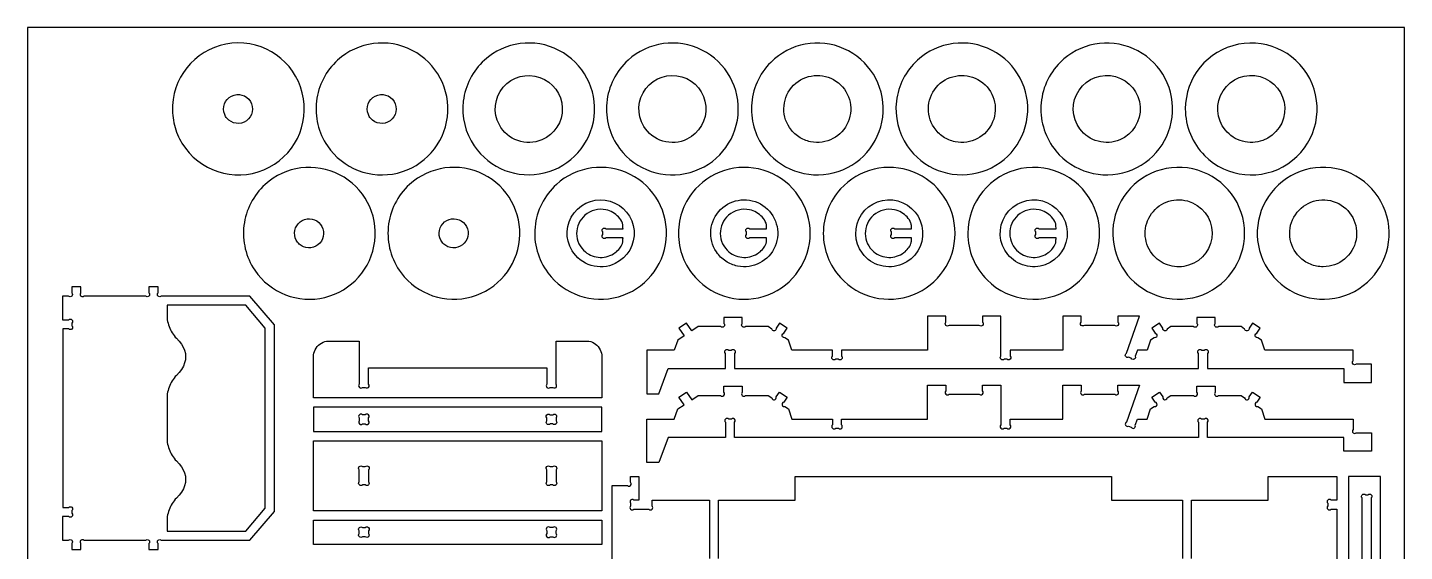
# Model space of a CAD drawing. Extents: x 6.8 to 25.5, y 2.6 to 22.7.
# Drawn here: x 6.76 to 25.51, y 15.61 to 22.74 of the extents above; entities that cross this region are included whole.
import ezdxf

# ---------------------------------------------------------------- set-up
doc = ezdxf.new("R2010")
doc.units = 0
doc.header["$MEASUREMENT"] = 0
doc.layers.get('0').update_dxf_attribs({"linetype": 'CONTINUOUS'})

msp = doc.modelspace()

# ---------------------------------------------------------------- linework, layer by layer
for points in [[(6.757, 2.617), (25.507, 2.617), (25.507, 22.742), (6.757, 22.742)], [(8.66, 15.887), (9.728, 15.887), (9.993, 16.198), (9.993, 18.649), (9.728, 18.96), (8.66, 18.96), (8.66, 18.763), (8.664, 18.74), (8.67, 18.716), (8.677, 18.693), (8.684, 18.671), (8.693, 18.649), (8.703, 18.627), (8.715, 18.606), (8.727, 18.586), (8.74, 18.566), (8.754, 18.547), (8.769, 18.528), (8.785, 18.511), (8.823, 18.472), (8.854, 18.432), (8.878, 18.391), (8.896, 18.349), (8.906, 18.306), (8.91, 18.263), (8.907, 18.219), (8.896, 18.175), (8.879, 18.131), (8.854, 18.088), (8.823, 18.047), (8.785, 18.006), (8.769, 17.989), (8.754, 17.97), (8.74, 17.951), (8.727, 17.931), (8.715, 17.911), (8.703, 17.89), (8.693, 17.868), (8.684, 17.846), (8.677, 17.824), (8.67, 17.801), (8.664, 17.778), (8.66, 17.754), (8.66, 17.093), (8.664, 17.069), (8.67, 17.046), (8.677, 17.023), (8.684, 17.001), (8.693, 16.979), (8.703, 16.957), (8.714, 16.936), (8.727, 16.916), (8.74, 16.896), (8.754, 16.877), (8.769, 16.858), (8.785, 16.841), (8.822, 16.802), (8.853, 16.762), (8.878, 16.721), (8.896, 16.679), (8.906, 16.636), (8.91, 16.593), (8.907, 16.549), (8.896, 16.504), (8.879, 16.461), (8.854, 16.418), (8.823, 16.377), (8.785, 16.336), (8.769, 16.319), (8.754, 16.3), (8.74, 16.281), (8.727, 16.261), (8.714, 16.241), (8.703, 16.22), (8.693, 16.198), (8.684, 16.176), (8.677, 16.153), (8.67, 16.131), (8.664, 16.107), (8.66, 16.084)], [(10.652, 17.242), (14.578, 17.242), (14.578, 17.574), (10.652, 17.574)], [(10.652, 16.162), (10.652, 17.117), (14.578, 17.117), (14.578, 16.162)], [(24.744, 13.059), (25.182, 13.058), (25.182, 16.631), (24.744, 16.631)], [(10.652, 15.705), (10.652, 16.037), (14.578, 16.037), (14.578, 15.705)]]:
    msp.add_lwpolyline(points, close=True)
for points in [[(8.86, 21.168, 0.860573), (10.499, 21.854, 0.861345), (8.731, 21.68, 0.074492), (8.758, 21.413, 0.074938)], [(10.84, 21.131, 0.69424), (12.475, 21.527, 0.694663), (10.98, 22.298, 0.180176), (10.692, 21.74, 0.180471)], [(12.839, 21.132, 0.694239), (14.473, 21.527, 0.694663), (12.979, 22.298, 0.180175), (12.691, 21.74, 0.180471)], [(14.819, 21.096, 0.685419), (16.432, 21.548, 0.685779), (14.935, 22.298, 0.186395), (14.645, 21.719, 0.186648)], [(16.82, 21.062, 0.685478), (18.408, 21.591, 0.685668), (16.877, 22.268, 0.186474), (16.616, 21.676, 0.186607)], [(18.736, 21.132, 0.694239), (20.371, 21.527, 0.694663), (18.876, 22.298, 0.180175), (18.589, 21.74, 0.180471)], [(20.761, 21.062, 0.685478), (22.349, 21.591, 0.685668), (20.819, 22.268, 0.186474), (20.557, 21.676, 0.186607)], [(22.786, 20.999, 0.820703), (24.25, 21.977, 0.820654), (22.523, 21.634, 0.098506), (22.592, 21.29, 0.098477)], [(13.182, 21.416, -0.686403), (13.734, 22.064, -0.685501), (13.76, 21.213, -0.186591), (13.432, 21.203, -0.185956)], [(15.149, 21.397, -0.686416), (15.668, 22.071, -0.685299), (15.736, 21.222, -0.186733), (15.409, 21.196, -0.185947)], [(17.134, 21.379, -0.823687), (17.766, 22.012, -0.822106), (17.42, 21.187, -0.097631), (17.259, 21.254, -0.096679)], [(19.102, 21.379, -0.823687), (19.733, 22.012, -0.822106), (19.388, 21.187, -0.097631), (19.227, 21.254, -0.096679)], [(21.088, 21.361, -0.713331), (21.573, 22.074, -0.712365), (21.631, 21.213, -0.167975), (21.334, 21.193, -0.167317)], [(23.069, 21.344, -0.731635), (23.541, 22.074, -0.730953), (23.578, 21.205, -0.155433), (23.302, 21.193, -0.154978)], [(9.442, 21.557, -0.929808), (9.792, 21.736, -0.930242), (9.472, 21.508, -0.03614), (9.455, 21.531, -0.036372)], [(11.398, 21.557, -0.929808), (11.748, 21.736, -0.930242), (11.427, 21.508, -0.03614), (11.411, 21.531, -0.036372)], [(9.851, 19.438, 0.69424), (11.486, 19.833, 0.694663), (9.992, 20.605, 0.180176), (9.704, 20.047, 0.180471)], [(11.844, 19.403, 0.68542), (13.456, 19.855, 0.685779), (11.959, 20.605, 0.186395), (11.669, 20.026, 0.186648)], [(13.842, 19.403, 0.685419), (15.455, 19.855, 0.685779), (13.958, 20.605, 0.186395), (13.668, 20.026, 0.186648)], [(15.853, 19.337, 0.685564), (17.415, 19.94, 0.685564), (15.853, 20.544, 0.186546), (15.62, 19.94, 0.186546)], [(17.827, 19.337, 0.685564), (19.388, 19.94, 0.685564), (17.827, 20.544, 0.186546), (17.593, 19.94, 0.186546)], [(19.824, 19.306, 0.820703), (21.288, 20.284, 0.820654), (19.561, 19.94, 0.098506), (19.629, 19.597, 0.098477)], [(21.829, 19.276, 0.740634), (23.304, 20.155, 0.740349), (21.589, 20.249, 0.149194), (21.561, 19.726, 0.149007)], [(23.829, 19.248, 0.731469), (25.267, 20.176, 0.731116), (23.557, 20.249, 0.155324), (23.534, 19.706, 0.155088)], [(14.172, 19.704, -0.686416), (14.691, 20.378, -0.685299), (14.759, 19.529, -0.186733), (14.432, 19.503, -0.185947)], [(14.867, 19.878), (14.634, 19.878, -1), (14.59, 19.922), (14.59, 19.959, -1), (14.634, 20.003), (14.867, 20.003, 0.000631), (14.862, 20.06, 0.074019), (14.858, 20.08, 0.096508), (14.806, 20.163, 0.152428), (14.634, 20.26, 0.235869), (14.347, 20.187, 0.463748), (14.353, 19.688, 0.167656), (14.555, 19.613, 0.167095), (14.76, 19.677, 0.066322), (14.821, 19.736, 0.075131), (14.858, 19.801, 0.074019), (14.862, 19.821, 0.000631)], [(16.139, 19.686, -0.823687), (16.771, 20.319, -0.822106), (16.425, 19.494, -0.097631), (16.264, 19.561, -0.096679)], [(16.822, 19.878), (16.59, 19.878, -1), (16.546, 19.922), (16.546, 19.959, -1), (16.59, 20.003), (16.822, 20.003, 0.000631), (16.818, 20.06, 0.074019), (16.814, 20.08, 0.096508), (16.761, 20.163, 0.152428), (16.589, 20.26, 0.235869), (16.303, 20.187, 0.463748), (16.309, 19.688, 0.167656), (16.511, 19.613, 0.167095), (16.716, 19.677, 0.066322), (16.777, 19.736, 0.075131), (16.814, 19.801, 0.074019), (16.818, 19.821, 0.000631)], [(18.126, 19.668, -0.713331), (18.61, 20.381, -0.712365), (18.668, 19.52, -0.167975), (18.372, 19.5, -0.167317)], [(18.796, 19.878), (18.564, 19.878, -1), (18.52, 19.922), (18.52, 19.959, -1), (18.564, 20.003), (18.796, 20.003, 0.000631), (18.792, 20.06, 0.074019), (18.787, 20.08, 0.096508), (18.735, 20.163, 0.152428), (18.563, 20.26, 0.235869), (18.277, 20.187, 0.463748), (18.283, 19.688, 0.167656), (18.484, 19.613, 0.167095), (18.69, 19.677, 0.066322), (18.75, 19.736, 0.075131), (18.787, 19.801, 0.074019), (18.792, 19.821, 0.000631)], [(20.107, 19.651, -0.731635), (20.578, 20.381, -0.730953), (20.616, 19.512, -0.155433), (20.34, 19.5, -0.154978)], [(20.764, 19.878), (20.531, 19.878, -1), (20.487, 19.922), (20.487, 19.959, -1), (20.531, 20.003), (20.764, 20.003, 0.000631), (20.76, 20.06, 0.074019), (20.755, 20.08, 0.096508), (20.703, 20.163, 0.152428), (20.531, 20.26, 0.235869), (20.244, 20.187, 0.463748), (20.251, 19.688, 0.167656), (20.452, 19.613, 0.167095), (20.657, 19.677, 0.066322), (20.718, 19.736, 0.075131), (20.755, 19.801, 0.074019), (20.76, 19.821, 0.000631)], [(22.095, 19.634, -0.750257), (22.552, 20.381, -0.749956), (22.568, 19.505, -0.142886), (22.313, 19.5, -0.142689)], [(24.078, 19.618, -0.82071), (24.575, 20.362, -0.820647), (24.4, 19.485, -0.09851), (24.226, 19.519, -0.098472)], [(10.417, 19.846, -0.844559), (10.724, 20.087, -0.844255), (10.514, 19.758, -0.084449), (10.458, 19.794, -0.08427)], [(12.385, 19.846, -0.844559), (12.692, 20.087, -0.844255), (12.482, 19.758, -0.084449), (12.426, 19.794, -0.08427)], [(7.235, 15.762), (7.316, 15.762, -1), (7.36, 15.718), (7.36, 15.637), (7.485, 15.637), (7.485, 15.718, -1), (7.529, 15.762), (8.366, 15.762, -1), (8.41, 15.718), (8.41, 15.637), (8.535, 15.637), (8.535, 15.718, -1), (8.579, 15.762), (9.785, 15.762), (10.118, 16.152), (10.118, 18.695), (9.785, 19.085), (8.579, 19.085, -1), (8.535, 19.129), (8.535, 19.21), (8.41, 19.21), (8.41, 19.129, -1), (8.366, 19.085), (7.529, 19.085, -1), (7.485, 19.129), (7.485, 19.21), (7.36, 19.21), (7.36, 19.129, -1), (7.316, 19.085), (7.235, 19.085), (7.235, 18.763), (7.316, 18.763, -1), (7.361, 18.719), (7.361, 18.682, -1), (7.316, 18.638), (7.236, 18.638), (7.236, 16.209), (7.316, 16.209, -1), (7.361, 16.165), (7.361, 16.128, -1), (7.316, 16.084), (7.235, 16.084)], [(15.189, 17.756), (15.355, 17.756), (15.48, 18.1), (16.261, 18.1), (16.261, 18.306, -1), (16.305, 18.35), (16.342, 18.35, -1), (16.386, 18.306), (16.386, 18.1), (22.701, 18.1), (22.701, 18.306, -1), (22.745, 18.35), (22.782, 18.35, -1), (22.826, 18.306), (22.826, 18.1), (24.682, 18.1), (24.682, 17.911), (25.057, 17.911), (25.057, 18.161), (24.851, 18.161, -1), (24.807, 18.205), (24.807, 18.35), (23.606, 18.35), (23.559, 18.486), (23.509, 18.519, -1), (23.497, 18.58), (23.541, 18.647), (23.437, 18.717), (23.392, 18.649, -1), (23.331, 18.637), (23.282, 18.67), (22.974, 18.67, -1), (22.93, 18.714), (22.93, 18.795), (22.68, 18.795), (22.68, 18.714, -1), (22.635, 18.67), (22.327, 18.67), (22.278, 18.637, -1), (22.217, 18.649), (22.172, 18.717), (22.068, 18.647), (22.113, 18.58, -1), (22.1, 18.519), (22.051, 18.486), (22.003, 18.35), (21.871, 18.35), (21.841, 18.267, -1), (21.785, 18.24), (21.75, 18.252, -1), (21.723, 18.308), (21.9, 18.812), (21.606, 18.812), (21.606, 18.731, -1), (21.562, 18.687), (21.15, 18.687, -1), (21.106, 18.731), (21.106, 18.812), (20.856, 18.812), (20.856, 18.35), (20.137, 18.35), (20.137, 18.269, -1), (20.093, 18.225), (20.056, 18.225, -1), (20.012, 18.269), (20.012, 18.812), (19.762, 18.812), (19.762, 18.731, -1), (19.718, 18.687), (19.306, 18.687, -1), (19.262, 18.731), (19.262, 18.812), (19.012, 18.812), (19.012, 18.35), (17.843, 18.35), (17.843, 18.269, -1), (17.799, 18.225), (17.762, 18.225, -1), (17.718, 18.269), (17.718, 18.35), (17.166, 18.35), (17.119, 18.486), (17.069, 18.519, -1), (17.057, 18.58), (17.101, 18.647), (16.997, 18.717), (16.953, 18.649, -1), (16.891, 18.637), (16.842, 18.67), (16.534, 18.67, -1), (16.49, 18.714), (16.49, 18.795), (16.24, 18.795), (16.24, 18.714, -1), (16.195, 18.67), (15.888, 18.67), (15.801, 18.612), (15.732, 18.717), (15.628, 18.647), (15.697, 18.543), (15.611, 18.486), (15.563, 18.35), (15.189, 18.35)], [(10.652, 17.699), (10.652, 18.259), (10.653, 18.284), (10.657, 18.308), (10.664, 18.332), (10.674, 18.356), (10.687, 18.377), (10.702, 18.398), (10.719, 18.416), (10.738, 18.432), (10.758, 18.446), (10.781, 18.458), (10.804, 18.467), (10.828, 18.473), (11.275, 18.473), (11.275, 17.887, 1), (11.32, 17.843), (11.356, 17.843, 1), (11.4, 17.887), (11.4, 18.108), (13.829, 18.108), (13.829, 17.887, 1), (13.873, 17.843), (13.91, 17.843, 1), (13.954, 17.887), (13.954, 18.473), (14.401, 18.473), (14.426, 18.467), (14.449, 18.458), (14.471, 18.446), (14.492, 18.432), (14.511, 18.416), (14.528, 18.398), (14.543, 18.377), (14.555, 18.356), (14.565, 18.332), (14.572, 18.308), (14.577, 18.284), (14.578, 18.259), (14.578, 17.699)], [(15.189, 16.818), (15.189, 17.412), (15.563, 17.412), (15.611, 17.549), (15.697, 17.606), (15.628, 17.71), (15.732, 17.779), (15.801, 17.675), (15.888, 17.732), (16.195, 17.732, 1), (16.24, 17.776), (16.24, 17.857), (16.49, 17.857), (16.49, 17.776, 1), (16.534, 17.732), (16.842, 17.732), (16.891, 17.699, 1), (16.953, 17.712), (16.997, 17.779), (17.101, 17.71), (17.057, 17.643, 1), (17.069, 17.581), (17.119, 17.549), (17.166, 17.412), (17.718, 17.412), (17.718, 17.332, 1), (17.762, 17.287), (17.799, 17.287, 1), (17.843, 17.332), (17.843, 17.412), (19.012, 17.412), (19.012, 17.874), (19.262, 17.874), (19.262, 17.794, 1), (19.306, 17.749), (19.718, 17.749, 1), (19.762, 17.794), (19.762, 17.874), (20.012, 17.874), (20.012, 17.332, 1), (20.056, 17.287), (20.093, 17.287, 1), (20.137, 17.332), (20.137, 17.412), (20.856, 17.412), (20.856, 17.874), (21.106, 17.874), (21.106, 17.794, 1), (21.15, 17.749), (21.562, 17.749, 1), (21.606, 17.794), (21.606, 17.874), (21.9, 17.874), (21.723, 17.37, 1), (21.75, 17.314), (21.785, 17.302, 1), (21.841, 17.329), (21.871, 17.412), (22.003, 17.412), (22.051, 17.549), (22.1, 17.581, 1), (22.113, 17.643), (22.068, 17.71), (22.172, 17.779), (22.217, 17.712, 1), (22.278, 17.699), (22.327, 17.732), (22.635, 17.732, 1), (22.68, 17.776), (22.68, 17.857), (22.93, 17.857), (22.93, 17.776, 1), (22.974, 17.732), (23.282, 17.732), (23.331, 17.699, 1), (23.392, 17.712), (23.437, 17.779), (23.541, 17.71), (23.497, 17.643, 1), (23.509, 17.581), (23.559, 17.549), (23.606, 17.412), (24.807, 17.412), (24.807, 17.268, 1), (24.851, 17.224), (25.057, 17.224), (25.057, 16.974), (24.682, 16.974), (24.682, 17.162), (22.826, 17.162), (22.826, 17.368, 1), (22.782, 17.412), (22.745, 17.412, 1), (22.701, 17.368), (22.701, 17.162), (16.386, 17.162), (16.386, 17.368, 1), (16.342, 17.412), (16.305, 17.412, 1), (16.261, 17.368), (16.261, 17.162), (15.48, 17.162), (15.355, 16.818)], [(11.32, 17.345), (11.356, 17.345, 1), (11.4, 17.389), (11.4, 17.426, 1), (11.356, 17.47), (11.32, 17.47, 1), (11.275, 17.426), (11.275, 17.389, 1)], [(13.873, 17.47), (13.91, 17.47, -1), (13.954, 17.426), (13.954, 17.389, -1), (13.91, 17.345), (13.873, 17.345, -1), (13.829, 17.389), (13.829, 17.426, -1)], [(11.275, 16.559), (11.275, 16.72, -1), (11.32, 16.765), (11.356, 16.765, -1), (11.4, 16.72), (11.4, 16.559, -1), (11.356, 16.515), (11.32, 16.515, -1)], [(13.954, 16.72), (13.954, 16.559, -1), (13.91, 16.515), (13.873, 16.515, -1), (13.829, 16.559), (13.829, 16.72, -1), (13.873, 16.765), (13.91, 16.765, -1)], [(24.931, 13.353), (24.931, 16.337, -1), (24.976, 16.381), (25.012, 16.381, -1), (25.056, 16.337), (25.056, 13.353, -1), (25.012, 13.308), (24.975, 13.308, -1)], [(11.356, 15.809), (11.32, 15.809, -1), (11.275, 15.853), (11.275, 15.89, -1), (11.32, 15.934), (11.356, 15.934, -1), (11.4, 15.89), (11.4, 15.853, -1)], [(13.873, 15.809), (13.91, 15.809, 1), (13.954, 15.853), (13.954, 15.89, 1), (13.91, 15.934), (13.873, 15.934, 1), (13.829, 15.89), (13.829, 15.853, 1)]]:
    msp.add_lwpolyline(points, format="xyb", close=True)
for points in [[(14.72, 13.433), (14.72, 16.506), (14.926, 16.506, 1), (14.97, 16.55), (14.97, 16.631), (15.081, 16.631), (15.081, 16.309), (15.014, 16.309, 1), (14.97, 16.265), (14.97, 16.228, 1), (15.014, 16.184), (15.217, 16.184, 1), (15.261, 16.228), (15.261, 16.309), (16.042, 16.309), (16.043, 15.514, 1)], [(16.167, 15.514), (16.167, 16.309), (17.211, 16.309), (17.211, 16.631), (21.52, 16.631), (21.52, 16.309), (22.483, 16.309), (22.483, 15.514, 1)], [(22.607, 15.514), (22.607, 16.309), (23.651, 16.309), (23.651, 16.631), (24.588, 16.631), (24.588, 16.309), (24.507, 16.309, 1), (24.463, 16.265), (24.463, 16.228, 1), (24.507, 16.184), (24.588, 16.184), (24.588, 13.755)]]:
    msp.add_lwpolyline(points, format="xyb")

doc.saveas('drawing.dxf')
